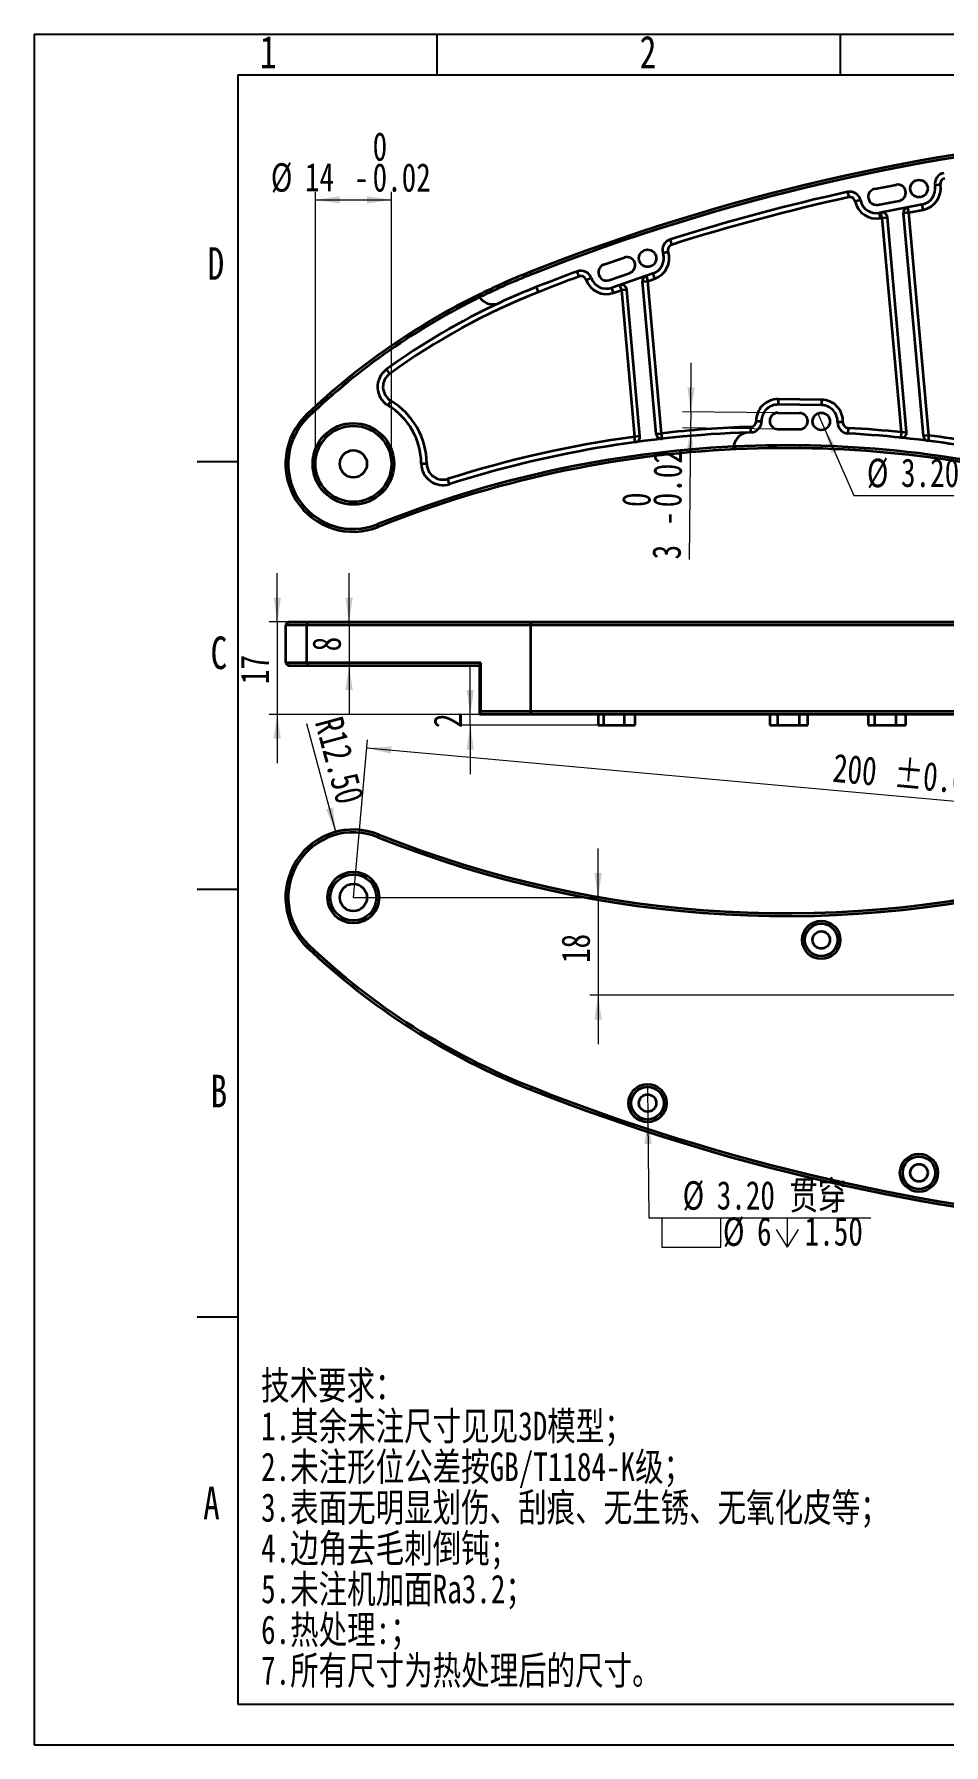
# Model space of a CAD drawing. Header units: millimetres. Extents: x 0 to 297, y 0 to 210.
# Drawn here: x 0 to 111.7, y 0 to 210 of the extents above; entities that cross this region are included whole.
import ezdxf

# ---------------------------------------------------------------- set-up
doc = ezdxf.new("R2010")
doc.units = ezdxf.units.MM
doc.linetypes.add('SLD-实线', pattern=[0])
doc.layers.add('尺寸线层', color=83, linetype='SLD-实线')
doc.layers.add('文本', color=7, linetype='SLD-实线')
doc.layers.add('粗实线层', color=7, linetype='SLD-实线', lineweight=35)
doc.styles.add('SLDTEXTSTYLE0', font='长仿宋体', dxfattribs={"bigfont": 'bigfont'})
doc.styles.add('SLDTEXTSTYLE1', font='长仿宋体')
doc.styles.add('SLDTEXTSTYLE2', font='长仿宋体')
doc.dimstyles.new('SLDDIMSTYLE0', dxfattribs={"dimtxt": 3.5, "dimasz": 3, "dimexe": 0, "dimexo": 0.0625, "dimgap": 0.875, "dimtad": 2, "dimlfac": 1.5, "dimrnd": 1e-09, "dimzin": 12, "dimdsep": 46, "dimtxsty": 'SLDTEXTSTYLE2', "dimsah": 1, "dimcen": 0.09, "dimadec": 0, "dimazin": 3, "dimtfac": 1, "dimtmove": 0, "dimatfit": 0, "dimfxl": 0, "dimfrac": 2, "dimtolj": 1, "dimtzin": 12, "dimarcsym": 0})
doc.dimstyles.new('SLDDIMSTYLE1', dxfattribs={"dimtxt": 3.5, "dimasz": 3, "dimexe": 0, "dimexo": 0.0625, "dimgap": 0.875, "dimtad": 2, "dimlfac": 1.5, "dimrnd": 1e-09, "dimzin": 12, "dimdsep": 46, "dimtxsty": 'SLDTEXTSTYLE2', "dimsah": 1, "dimcen": 0.09, "dimadec": 0, "dimazin": 3, "dimtol": 1, "dimtp": 0.02, "dimtm": 0.02, "dimtfac": 1, "dimtofl": 0, "dimtmove": 0, "dimatfit": 3, "dimfxl": 0, "dimfrac": 2, "dimtolj": 1, "dimarcsym": 0})
doc.dimstyles.new('SLDDIMSTYLE2', dxfattribs={"dimtxt": 3.5, "dimasz": 3, "dimexe": 0, "dimexo": 0.0625, "dimgap": 0.875, "dimtad": 0, "dimtih": 1, "dimtoh": 1, "dimlfac": 1.5, "dimrnd": 1e-09, "dimzin": 12, "dimdsep": 46, "dimtxsty": 'SLDTEXTSTYLE2', "dimblk1": 'NONE', "dimsah": 1, "dimcen": 0, "dimadec": 0, "dimazin": 3, "dimtfac": 1, "dimtmove": 0, "dimatfit": 3, "dimldrblk": 'NONE', "dimfxl": 0, "dimfrac": 2, "dimtolj": 1, "dimtzin": 12, "dimarcsym": 0})
doc.dimstyles.new('SLDDIMSTYLE5', dxfattribs={"dimtxt": 3.5, "dimasz": 3, "dimexe": 0, "dimexo": 0.0625, "dimgap": 0.875, "dimtad": 2, "dimlfac": 1.5, "dimrnd": 1e-09, "dimzin": 4, "dimdsep": 46, "dimtxsty": 'SLDTEXTSTYLE2', "dimsah": 1, "dimcen": 0, "dimadec": 0, "dimazin": 1, "dimtfac": 1, "dimtofl": 0, "dimtmove": 0, "dimatfit": 3, "dimfxl": 0, "dimfrac": 2, "dimtolj": 1, "dimtzin": 12, "dimarcsym": 0})
doc.dimstyles.new('SLDDIMSTYLE7', dxfattribs={"dimtxt": 3.5, "dimasz": 3, "dimexe": 0, "dimexo": 0.0625, "dimgap": 0.875, "dimtad": 2, "dimlfac": 1.5, "dimrnd": 1e-09, "dimzin": 12, "dimdsep": 46, "dimtxsty": 'SLDTEXTSTYLE2', "dimsah": 1, "dimcen": 0.09, "dimadec": 0, "dimazin": 3, "dimtol": 1, "dimtm": 0.02, "dimtfac": 1, "dimtofl": 0, "dimtmove": 0, "dimatfit": 3, "dimfxl": 0, "dimfrac": 2, "dimtolj": 1, "dimarcsym": 0})
doc.dimstyles.new('SLDDIMSTYLE8', dxfattribs={"dimtxt": 3.5, "dimasz": 3, "dimexe": 0, "dimexo": 0.0625, "dimgap": 0.875, "dimtad": 2, "dimlfac": 1.5, "dimrnd": 1e-09, "dimzin": 12, "dimdsep": 46, "dimtxsty": 'SLDTEXTSTYLE2', "dimsah": 1, "dimcen": 0.09, "dimadec": 0, "dimazin": 3, "dimtol": 1, "dimtm": 0.02, "dimtfac": 1, "dimtmove": 0, "dimatfit": 0, "dimfxl": 0, "dimfrac": 2, "dimtolj": 1, "dimarcsym": 0})
doc.dimstyles.new('SLDDIMSTYLE9', dxfattribs={"dimtxt": 3.5, "dimasz": 3, "dimexe": 0, "dimexo": 0.0625, "dimgap": 0.875, "dimtad": 0, "dimtih": 1, "dimtoh": 1, "dimlfac": 1.5, "dimrnd": 1e-09, "dimzin": 4, "dimdsep": 46, "dimtxsty": 'SLDTEXTSTYLE2', "dimblk1": 'NONE', "dimsah": 1, "dimcen": 0, "dimadec": 0, "dimazin": 1, "dimtfac": 1, "dimtmove": 0, "dimatfit": 3, "dimldrblk": 'NONE', "dimfxl": 0, "dimfrac": 2, "dimtolj": 1, "dimtzin": 12, "dimarcsym": 0})

# ---------------------------------------------------------------- blocks, each defined once
blk = doc.blocks.new('_D')
at = {"layer": '尺寸线层', "linetype": 'SLD-实线', "lineweight": 18}
for p, q in [((38.67, 137.84), (38.67, 143.84)), ((38.67, 137.84), (38.67, 132.5)), ((38.67, 132.5), (38.67, 126.5))]:
    blk.add_line(p, q, dxfattribs=at)
for points in [[(38.67, 137.84), (39.12, 140.84), (38.22, 140.84)], [(38.67, 132.5), (38.22, 129.5), (39.12, 129.5)]]:
    blk.add_solid(points, dxfattribs=at)
at = {"layer": '尺寸线层', "linetype": 'SLD-实线', "lineweight": 18, "insert": (34.16, 134.24), "char_height": 3.5, "attachment_point": 1, "rotation": 90, "style": 'SLDTEXTSTYLE2'}
blk.add_mtext('8', dxfattribs=at)
blk = doc.blocks.new('_D_1')
at = {"layer": '尺寸线层', "linetype": 'SLD-实线', "lineweight": 18}
for p, q in [((29.85, 137.84), (29.85, 143.84)), ((33.69, 137.84), (28.85, 137.84)), ((29.85, 137.84), (29.85, 126.5)), ((54.7, 126.5), (28.85, 126.5)), ((29.85, 126.5), (29.85, 120.5))]:
    blk.add_line(p, q, dxfattribs=at)
for points in [[(29.85, 137.84), (30.3, 140.84), (29.4, 140.84)], [(29.85, 126.5), (29.4, 123.5), (30.3, 123.5)]]:
    blk.add_solid(points, dxfattribs=at)
at = {"layer": '尺寸线层', "linetype": 'SLD-实线', "lineweight": 18, "insert": (25.34, 130.22), "char_height": 3.5, "attachment_point": 1, "rotation": 90, "style": 'SLDTEXTSTYLE2'}
blk.add_mtext('17', dxfattribs=at)
blk = doc.blocks.new('_D_2')
at = {"layer": '尺寸线层', "linetype": 'SLD-实线', "lineweight": 18}
for p, q in [((53.55, 126.5), (53.55, 132.5)), ((54.7, 126.5), (52.55, 126.5)), ((53.55, 125.17), (53.55, 126.5)), ((69.95, 125.17), (52.55, 125.17)), ((53.55, 125.17), (53.55, 119.17))]:
    blk.add_line(p, q, dxfattribs=at)
for points in [[(53.55, 126.5), (54, 129.5), (53.1, 129.5)], [(53.55, 125.17), (53.1, 122.17), (54, 122.17)]]:
    blk.add_solid(points, dxfattribs=at)
at = {"layer": '尺寸线层', "linetype": 'SLD-实线', "lineweight": 18, "insert": (49.04, 124.83), "char_height": 3.5, "attachment_point": 1, "rotation": 90, "style": 'SLDTEXTSTYLE2'}
blk.add_mtext('2', dxfattribs=at)
blk = doc.blocks.new('_D_3')
at = {"layer": '尺寸线层', "linetype": 'SLD-实线', "lineweight": 18}
for p, q in [((39.2, 104.02), (40.95, 123.38)), ((40.86, 122.38), (173.65, 110.38)), ((171.99, 92.02), (173.74, 111.38))]:
    blk.add_line(p, q, dxfattribs=at)
for points in [[(40.86, 122.38), (43.81, 121.66), (43.89, 122.56)], [(173.65, 110.38), (170.7, 111.1), (170.62, 110.2)]]:
    blk.add_solid(points, dxfattribs=at)
at = {"layer": '尺寸线层', "linetype": 'SLD-实线', "lineweight": 18, "char_height": 3.5, "attachment_point": 1, "rotation": 354.8364, "style": 'SLDTEXTSTYLE2'}
for s, insert in [('200', (98.28, 121.72)), (' ±0.02', (104.01, 121.2))]:
    blk.add_mtext(s, dxfattribs=dict(at, insert=insert))
blk = doc.blocks.new('SW_SYMBOL_HOLE_SPOT')
at = {"layer": '尺寸线层', "color": 0, "linetype": 'SLD-实线', "lineweight": 18}
for p, q in [((0, 875), (0, 75)), ((1600, 75), (1600, 875)), ((0, 75), (1600, 75))]:
    blk.add_line(p, q, dxfattribs=at)
blk = doc.blocks.new('SW_SYMBOL_HOLE_DEPTH')
at = {"layer": '尺寸线层', "color": 0, "linetype": 'SLD-实线', "lineweight": 18}
for p, q in [((0, 875), (800, 875)), ((100, 555), (400, 75)), ((400, 875), (400, 75)), ((700, 555), (400, 75))]:
    blk.add_line(p, q, dxfattribs=at)
blk = doc.blocks.new('_D_4')
at = {"layer": '尺寸线层', "linetype": 'SLD-实线', "lineweight": 18}
for p, q in [((75.3, 80.78), (75.35, 76.78)), ((75.35, 76.78), (75.5, 64.7)), ((75.5, 64.7), (102.74, 64.7))]:
    blk.add_line(p, q, dxfattribs=at)
blk.add_solid([(75.35, 76.78), (74.94, 73.77), (75.84, 73.78)], dxfattribs=at)
at = {"layer": '尺寸线层', "linetype": 'SLD-实线', "lineweight": 18, "xscale": 0.004511737089201878, "yscale": 0.004511737089201878, "zscale": 0.004511737089201878}
for name, p in [('SW_SYMBOL_HOLE_SPOT', (77.09, 60.75)), ('SW_SYMBOL_HOLE_DEPTH', (90.66, 60.75))]:
    blk.add_blockref(name, p, dxfattribs=at)
at = {"layer": '尺寸线层', "linetype": 'SLD-实线', "lineweight": 18, "char_height": 3.5, "attachment_point": 1}
for s, insert, style in [('%%c', (79.63, 69.19), 'SLDTEXTSTYLE2'), ('3.20 贯穿', (83.82, 69.21), 'SLDTEXTSTYLE0'), ('%%c', (84.58, 64.75), 'SLDTEXTSTYLE2'), ('6', (88.77, 64.78), 'SLDTEXTSTYLE2'), ('1.50', (94.62, 64.78), 'SLDTEXTSTYLE2')]:
    blk.add_mtext(s, dxfattribs=dict(at, insert=insert, style=style))
blk = doc.blocks.new('_None')
blk = doc.blocks.new('_D_6')
at = {"layer": '尺寸线层', "linetype": 'SLD-实线', "lineweight": 18}
for p, q in [((69.25, 104.02), (69.25, 110.02)), ((39.2, 104.02), (70.25, 104.02)), ((69.25, 104.02), (69.25, 92.02)), ((157.99, 92.02), (68.25, 92.02)), ((69.25, 92.02), (69.25, 86.02))]:
    blk.add_line(p, q, dxfattribs=at)
for points in [[(69.25, 104.02), (69.7, 107.02), (68.8, 107.02)], [(69.25, 92.02), (68.8, 89.02), (69.7, 89.02)]]:
    blk.add_solid(points, dxfattribs=at)
at = {"layer": '尺寸线层', "linetype": 'SLD-实线', "lineweight": 18, "insert": (64.74, 95.98), "char_height": 3.5, "attachment_point": 1, "rotation": 90, "style": 'SLDTEXTSTYLE2'}
blk.add_mtext('18', dxfattribs=at)
blk = doc.blocks.new('_D_8')
at = {"layer": '尺寸线层', "linetype": 'SLD-实线', "lineweight": 18}
blk.add_line((37.04, 112.07), (33.49, 125.32), dxfattribs=at)
blk.add_solid([(37.04, 112.07), (36.7, 115.08), (35.83, 114.85)], dxfattribs=at)
at = {"layer": '尺寸线层', "linetype": 'SLD-实线', "lineweight": 18, "insert": (37.83, 126.48), "char_height": 3.5, "attachment_point": 1, "rotation": 285, "style": 'SLDTEXTSTYLE2'}
blk.add_mtext('R12.50', dxfattribs=at)
blk = doc.blocks.new('_D_10')
at = {"layer": '尺寸线层', "linetype": 'SLD-实线', "lineweight": 18}
for p, q in [((34.53, 157.26), (34.53, 190.66)), ((34.53, 189.66), (43.87, 189.66)), ((43.87, 157.26), (43.87, 190.66))]:
    blk.add_line(p, q, dxfattribs=at)
for points in [[(34.53, 189.66), (37.53, 189.21), (37.53, 190.11)], [(43.87, 189.66), (40.87, 190.11), (40.87, 189.21)]]:
    blk.add_solid(points, dxfattribs=at)
at = {"layer": '尺寸线层', "linetype": 'SLD-实线', "lineweight": 18, "char_height": 3.5, "attachment_point": 1, "style": 'SLDTEXTSTYLE2'}
for s, insert in [('0', (41.56, 197.97)), ('%%c', (29.06, 194.17)), ('14', (33.25, 194.2)), ('0.02', (41.56, 194.17)), ('-', (39.29, 194.17))]:
    blk.add_mtext(s, dxfattribs=dict(at, insert=insert))
blk = doc.blocks.new('_D_11')
at = {"layer": '尺寸线层', "linetype": 'SLD-实线', "lineweight": 18}
for p, q in [((80.63, 163.65), (80.7, 169.65)), ((91.34, 163.52), (79.63, 163.66)), ((80.63, 163.65), (80.61, 161.65)), ((91.31, 161.52), (79.61, 161.66)), ((80.61, 161.65), (80.42, 145.5))]:
    blk.add_line(p, q, dxfattribs=at)
for points in [[(80.63, 163.65), (81.12, 166.64), (80.22, 166.65)], [(80.61, 161.65), (80.12, 158.65), (81.02, 158.64)]]:
    blk.add_solid(points, dxfattribs=at)
at = {"layer": '尺寸线层', "linetype": 'SLD-实线', "lineweight": 18, "char_height": 3.5, "attachment_point": 1, "rotation": 89.3344, "style": 'SLDTEXTSTYLE2'}
for s, insert in [('0.02', (75.98, 151.94)), ('0', (72.18, 151.98)), ('-', (75.96, 149.68)), ('3', (75.89, 145.55))]:
    blk.add_mtext(s, dxfattribs=dict(at, insert=insert))
blk = doc.blocks.new('_D_12')
at = {"layer": '尺寸线层', "linetype": 'SLD-实线', "lineweight": 18}
for p, q in [((96.23, 163.44), (97.09, 161.49)), ((97.09, 161.49), (100.67, 153.38)), ((100.67, 153.38), (114.35, 153.38))]:
    blk.add_line(p, q, dxfattribs=at)
blk.add_solid([(97.09, 161.49), (97.89, 158.56), (98.71, 158.93)], dxfattribs=at)
at = {"layer": '尺寸线层', "linetype": 'SLD-实线', "lineweight": 18, "char_height": 3.5, "attachment_point": 1, "style": 'SLDTEXTSTYLE2'}
for s, insert in [('%%c', (102.26, 157.89)), ('3.20', (106.45, 157.92))]:
    blk.add_mtext(s, dxfattribs=dict(at, insert=insert))

msp = doc.modelspace()

# ---------------------------------------------------------------- linework, layer by layer
for p, q in [((0, 210), (297, 210)), ((0, 210), (0, 0)), ((49.5, 205), (49.5, 210)), ((99, 205), (99, 210)), ((25, 205), (25, 5)), ((25, 205), (292, 205)), ((25, 157.5), (20, 157.5)), ((25, 105), (20, 105)), ((25, 52.5), (20, 52.5)), ((25, 5), (292, 5)), ((0, 0), (297, 0))]:
    msp.add_line(p, q)
at = {"layer": '粗实线层', "linetype": 'SLD-实线', "lineweight": 35}
for p, q in [((103.2313, 191.012), (105.8482, 191.5246)), ((111.2815, 191.5303), (110.6255, 191.4117)), ((99.8851, 190.6374), (100.0288, 189.9864)), ((101.4666, 189.6176), (100.8143, 189.4799)), ((103.6157, 189.0493), (106.2327, 189.5619)), ((109.0418, 189.0932), (103.808, 188.068)), ((109.17, 188.439), (109.0418, 189.0932)), ((103.9361, 187.4137), (103.808, 188.068)), ((103.9361, 187.4137), (104.1123, 187.4482)), ((104.1123, 187.4482), (103.9841, 188.1025)), ((104.1123, 187.4482), (104.7762, 187.508)), ((104.1123, 187.4482), (106.4795, 161.1364)), ((107.1435, 161.1961), (104.7762, 187.508)), ((107.4011, 188.0925), (106.7371, 188.0328)), ((109.1975, 160.685), (106.7371, 188.0328)), ((107.4011, 188.0925), (107.2729, 188.7467)), ((107.4011, 188.0925), (109.17, 188.439)), ((109.8615, 160.7447), (107.4011, 188.0925)), ((77.225, 183.1173), (77.8587, 183.3244)), ((78.0842, 184.7916), (78.2854, 184.156)), ((61.0681, 180.518), (60.9458, 180.8281)), ((66.9225, 180.2573), (66.6912, 180.8825)), ((69.9548, 181.7109), (72.4772, 182.5763)), ((70.6039, 179.8191), (73.1262, 180.6846)), ((75.9731, 180.6041), (70.9285, 178.8733)), ((75.9731, 180.6041), (76.1895, 179.9736)), ((61.9241, 178.3473), (61.6795, 178.9675)), ((67.77, 179.8628), (68.3973, 180.0884)), ((71.1448, 178.2427), (70.9285, 178.8733)), ((71.1448, 178.2427), (72.112, 178.5745)), ((71.8956, 179.2051), (72.112, 178.5745)), ((72.776, 178.6343), (72.112, 178.5745)), ((72.112, 178.5745), (73.7303, 160.5868)), ((74.3943, 160.6466), (72.776, 178.6343)), ((74.6946, 179.6287), (75.3586, 179.6885)), ((76.3759, 160.9406), (74.6946, 179.6287)), ((75.1422, 180.319), (75.3586, 179.6885)), ((75.3586, 179.6885), (76.1895, 179.9736)), ((77.0399, 161.0003), (75.3586, 179.6885)), ((43.6561, 168.3213), (43.2643, 168.8607)), ((43.8074, 164.9854), (43.466, 164.4127)), ((91.3554, 165.191), (91.3476, 164.5243)), ((96.6806, 164.4624), (91.3476, 164.5243)), ((96.6883, 165.129), (91.3554, 165.191)), ((96.6883, 165.129), (96.6806, 164.4624)), ((33.458, 163.2959), (33.6876, 163.0542)), ((88.0183, 161.1252), (87.9969, 161.7916)), ((88.658, 162.4845), (89.3246, 162.4945)), ((91.336, 163.5244), (94.0025, 163.4934)), ((99.3221, 162.3606), (98.6559, 162.3861)), ((74.3943, 160.6466), (73.7303, 160.5868)), ((73.821, 159.9264), (73.7303, 160.5868)), ((76.3759, 160.9406), (77.0399, 161.0003)), ((77.1145, 160.3379), (77.0399, 161.0003)), ((91.3128, 161.5245), (93.9793, 161.4936)), ((99.9669, 161.6525), (99.9301, 160.9869)), ((106.4795, 161.1364), (106.411, 160.4733)), ((106.4795, 161.1364), (107.1435, 161.1961)), ((109.8615, 160.7447), (109.1975, 160.685)), ((109.8615, 160.7447), (109.7766, 160.0835)), ((47.5317, 157.2984), (48.1983, 157.3019)), ((51.0068, 154.7711), (50.8046, 155.4064)), ((42.3017, 149.5211), (42.1776, 149.8304)), ((31.1985, 137.8383), (30.8651, 137.505)), ((30.8651, 137.505), (30.8651, 132.8383)), ((30.8651, 137.505), (33.458, 137.505)), ((33.6876, 137.8383), (31.1985, 137.8383)), ((33.458, 137.505), (33.6876, 137.8383)), ((33.458, 137.505), (60.9458, 137.505)), ((33.458, 137.505), (33.458, 132.8383)), ((61.0681, 137.8383), (33.6876, 137.8383)), ((60.9458, 137.505), (61.0681, 137.8383)), ((60.9458, 137.505), (134.8002, 137.505)), ((60.9458, 137.505), (60.9458, 126.8383)), ((134.8258, 137.8383), (61.0681, 137.8383)), ((30.8651, 132.8383), (31.1985, 132.505)), ((33.458, 132.8383), (30.8651, 132.8383)), ((31.1985, 132.505), (33.6876, 132.505)), ((54.8305, 132.8383), (33.458, 132.8383)), ((33.458, 132.8383), (33.6876, 132.505)), ((33.6876, 132.505), (54.7007, 132.505)), ((54.6886, 132.5258), (54.6886, 126.5258)), ((54.8305, 126.8383), (54.8305, 132.8383)), ((54.7007, 126.505), (61.0681, 126.505)), ((60.9458, 126.8383), (54.8305, 126.8383)), ((134.8002, 126.8383), (60.9458, 126.8383)), ((61.0681, 126.505), (60.9458, 126.8383)), ((61.0681, 126.505), (134.8258, 126.505)), ((69.2794, 126.505), (69.2794, 125.1717)), ((69.9548, 125.1717), (69.9548, 126.505)), ((72.4772, 125.1717), (72.4772, 126.505)), ((73.8017, 125.1717), (73.8017, 126.505)), ((90.3244, 126.505), (90.3244, 125.1717)), ((91.336, 125.1717), (91.336, 126.505)), ((94.0025, 125.1717), (94.0025, 126.505)), ((94.9909, 125.1717), (94.9909, 126.505)), ((102.4235, 126.505), (102.4235, 125.1717)), ((103.2313, 125.1717), (103.2313, 126.505)), ((105.8482, 125.1717), (105.8482, 126.505)), ((107.0404, 125.1717), (107.0404, 126.505)), ((69.2794, 125.1717), (69.9548, 125.1717)), ((69.9548, 125.1717), (72.4772, 125.1717)), ((72.4772, 125.1717), (73.8017, 125.1717)), ((90.3244, 125.1717), (91.336, 125.1717)), ((91.336, 125.1717), (94.0025, 125.1717)), ((94.0025, 125.1717), (94.9909, 125.1717)), ((102.4235, 125.1717), (103.2313, 125.1717)), ((103.2313, 125.1717), (105.8482, 125.1717)), ((105.8482, 125.1717), (107.0404, 125.1717)), ((42.3017, 111.7517), (42.1776, 111.4424)), ((33.458, 97.9769), (33.6876, 98.2186)), ((60.9458, 80.4447), (61.0681, 80.7548))]:
    msp.add_line(p, q, dxfattribs=at)
for centre, radius in [((108.6574, 191.0559), 1.0667), ((75.324, 182.4959), 1.0667), ((39.1985, 157.255), 5), ((39.1985, 157.255), 4.6667), ((96.6574, 162.4625), 1.0667), ((39.1985, 157.255), 1.6667), ((39.1985, 104.0178), 3.1667), ((39.1985, 104.0178), 2.8333), ((39.1985, 104.0178), 1.6667), ((96.6574, 98.8103), 2.3333), ((96.6574, 98.8103), 2), ((96.6574, 98.8103), 1.0667), ((75.324, 78.7769), 2.3333), ((75.324, 78.7769), 2), ((75.324, 78.7769), 1.0667), ((108.6574, 70.2169), 2.3333), ((108.6574, 70.2169), 2), ((108.6574, 70.2169), 1.0667)]:
    msp.add_circle(centre, radius, dxfattribs=at)
for centre, radius, start, end in [((154.3367, -56.0029), 254.5795, 94.401217, 111.521075), ((154.3367, -56.0029), 254.2462, 94.401217, 111.521075), ((106.0404, 190.5433), 1, 281.083396, 101.083396), ((108.6574, 191.0559), 2, 281.083396, 10.247214), ((108.6574, 191.0559), 2.6667, 281.083396, 10.247214), ((111.9289, 191.6474), 1.3246, 99.717115, 190.247214), ((111.9289, 191.6474), 0.6579, 99.717115, 190.247214), ((154.3367, -56.0029), 252.5795, 102.449677, 107.571458), ((154.3367, -56.0029), 251.9128, 102.449677, 107.571458), ((100.1706, 189.344), 1.3246, 11.919578, 102.449677), ((100.1706, 189.344), 0.6579, 11.919578, 102.449677), ((103.4235, 190.0307), 2.6667, 191.919578, 281.083396), ((103.4235, 190.0307), 2, 191.919578, 281.083396), ((103.4235, 190.0307), 1, 101.083396, 281.083396), ((104.1123, 187.4482), 0.6667, 5.140966, 101.083396), ((107.4011, 188.0925), 0.6667, 101.083396, 185.140966), ((75.324, 182.4959), 2, 288.937739, 18.101557), ((75.324, 182.4959), 2.6667, 288.937739, 18.101557), ((78.4841, 183.5288), 1.3246, 107.571458, 198.101557), ((78.4841, 183.5288), 0.6579, 107.571458, 198.101557), ((92.2605, 101.4169), 85.3624, 111.521075, 116.007144), ((154.3367, -56.0029), 252.5795, 110.30402, 111.521075), ((67.1508, 179.6403), 1.3246, 19.773921, 110.30402), ((70.2794, 180.765), 1, 108.937739, 288.937739), ((72.8017, 181.6304), 1, 288.937739, 108.937739), ((92.2605, 101.4169), 85.0291, 111.521075, 116.214259), ((92.2605, 101.4169), 83.3624, 111.521075, 114.888002), ((154.3367, -56.0029), 251.9128, 110.30402, 111.521075), ((67.1508, 179.6403), 0.6579, 19.773921, 110.30402), ((70.2794, 180.765), 2.6667, 199.773921, 288.937739), ((70.2794, 180.765), 2, 199.773921, 288.937739), ((72.112, 178.5745), 0.6667, 5.140966, 108.937739), ((75.3586, 179.6885), 0.6667, 108.937739, 185.140966), ((92.2605, 101.4169), 85.3624, 116.007144, 133.539705), ((92.2605, 101.4169), 85.0291, 116.214259, 133.539705), ((92.2605, 101.4169), 83.3624, 114.888002, 125.997473), ((92.2605, 101.4169), 82.6958, 111.521075, 125.997473), ((56.3361, 178.8519), 2, 215.14455, 294.888002), ((44.8316, 166.7032), 2.6667, 125.997473, 239.195954), ((44.8316, 166.7032), 2, 125.997473, 239.195954), ((39.1985, 157.255), 8.3333, 0.298034, 59.195954), ((39.1985, 157.255), 9, 0.298034, 59.195954), ((91.3244, 162.5245), 2.6667, 89.334438, 180.858659), ((91.3244, 162.5245), 2, 89.334438, 180.858659), ((96.6574, 162.4625), 2, 357.810217, 89.334438), ((96.6574, 162.4625), 2.6667, 357.810217, 89.334438), ((39.1985, 157.255), 8.3333, 133.539705, 291.863267), ((39.1985, 157.255), 8, 133.539705, 291.863267), ((92.3901, 24.6913), 137.1707, 91.83532, 96.425167), ((87.975, 162.4743), 0.6831, 271.83532, 0.858659), ((87.975, 162.4743), 1.3497, 271.83532, 0.858659), ((91.3244, 162.5245), 1, 89.334438, 269.334438), ((93.9909, 162.4935), 1, 269.334438, 89.334438), ((100.0046, 162.3345), 1.3497, 177.810217, 266.833556), ((100.0046, 162.3345), 0.6831, 177.810217, 266.833556), ((92.3901, 24.6913), 137.1707, 97.818358, 107.647833), ((92.3901, 24.6913), 136.504, 91.928606, 107.647833), ((73.7303, 160.5868), 0.6667, 277.818358, 5.140966), ((77.0399, 161.0003), 0.6667, 185.140966, 276.425167), ((87.8634, 159.1191), 2, 91.928606, 172.754302), ((92.3901, 24.6913), 136.504, 91.83532, 91.928606), ((92.3901, 24.6913), 136.504, 80.355891, 86.833556), ((92.3901, 24.6913), 137.1707, 84.10449, 86.833556), ((106.4795, 161.1364), 0.6667, 264.10449, 5.140966), ((109.8615, 160.7447), 0.6667, 185.140966, 262.682343), ((92.3901, 24.6913), 137.1707, 80.355891, 82.682343), ((92.3901, 24.6913), 134.8373, 92.767615, 111.863267), ((92.3901, 24.6913), 134.504, 92.63945, 111.863267), ((92.3901, 24.6913), 134.8373, 74.541792, 92.767615), ((92.3901, 24.6913), 134.504, 74.541792, 92.63945), ((50.1983, 157.3123), 2.6667, 180.298034, 287.647833), ((50.1983, 157.3123), 2, 180.298034, 287.647833), ((39.1985, 104.0178), 8.3333, 68.136733, 226.460295), ((39.1985, 104.0178), 8, 68.136733, 226.460295), ((92.3901, 236.5815), 134.8373, 248.136733, 285.458208), ((92.3901, 236.5815), 134.504, 248.136733, 285.458208), ((92.2605, 159.8559), 85.3624, 226.460295, 248.478925), ((92.2605, 159.8559), 85.0291, 226.460295, 248.478925), ((154.3367, 317.2757), 254.5795, 248.478925, 265.598783), ((154.3367, 317.2757), 254.2462, 248.478925, 265.598783)]:
    msp.add_arc(centre, radius, start, end, dxfattribs=at)
for points in [[(54.8305, 178.1354), (54.7832, 177.9964), (54.7359, 177.8572), (54.6886, 177.7179)], [(54.6886, 177.7179), (54.6926, 177.7121), (54.6966, 177.7063), (54.7007, 177.7006)], [(85.8794, 159.3713), (85.8784, 159.3632), (85.8774, 159.355), (85.8765, 159.3469)], [(85.8765, 159.3469), (85.9829, 159.2488), (86.0895, 159.1507), (86.196, 159.0526)], [(54.8305, 132.8383), (54.7832, 132.734), (54.7359, 132.6299), (54.6886, 132.5258)], [(54.8305, 126.8383), (54.7832, 126.734), (54.7359, 126.6299), (54.6886, 126.5258)], [(54.6886, 126.5258), (54.6926, 126.5189), (54.6966, 126.5119), (54.7007, 126.505)]]:
    msp.add_open_spline(points, degree=3, dxfattribs=at)

# ---------------------------------------------------------------- texts
at = {"layer": '文本', "linetype": 'SLD-实线', "lineweight": 18, "attachment_point": 1}
for s, insert, char_height, style in [('1', (27.7205, 209.8118), 4, 'SLDTEXTSTYLE1'), ('2', (74.3597, 209.8118), 4, 'SLDTEXTSTYLE1'), ('D', (21.2937, 183.851), 4, 'SLDTEXTSTYLE1'), ('C', (21.6612, 136.0618), 4, 'SLDTEXTSTYLE1'), ('B', (21.6612, 82.2545), 4, 'SLDTEXTSTYLE1'), ('技术要求：', (27.8644, 45.8841), 3.5, 'SLDTEXTSTYLE0'), ('1.其余未注尺寸见见3D模型；', (27.8644, 40.8841), 3.5, 'SLDTEXTSTYLE0'), ('2.未注形位公差按GB/T1184-K级；', (27.8644, 35.8841), 3.5, 'SLDTEXTSTYLE0'), ('A', (20.7491, 31.6776), 4, 'SLDTEXTSTYLE1'), ('3.表面无明显划伤、刮痕、无生锈、无氧化皮等；', (27.8644, 30.8841), 3.5, 'SLDTEXTSTYLE0'), ('4.边角去毛刺倒钝;', (27.8644, 25.8841), 3.5, 'SLDTEXTSTYLE0'), ('5.未注机加面Ra3.2；', (27.8644, 20.8841), 3.5, 'SLDTEXTSTYLE0'), ('6.热处理:；', (27.8644, 15.8841), 3.5, 'SLDTEXTSTYLE0'), ('7.所有尺寸为热处理后的尺寸。', (27.8644, 10.8841), 3.5, 'SLDTEXTSTYLE0')]:
    msp.add_mtext(s, dxfattribs=dict(at, insert=insert, char_height=char_height, style=style))

# ---------------------------------------------------------------- dimensions: what is measured, and where the dimension line sits
at = {"layer": '尺寸线层', "linetype": 'SLD-实线', "lineweight": 18}
dim = msp.add_linear_dim(base=(43.8651, 189.6616), p1=(34.5318, 157.255), p2=(43.8651, 157.255), text='%%c<>', dimstyle='SLDDIMSTYLE7', dxfattribs=at)
dim.commit()
dim.dimension.update_dxf_attribs({"geometry": '_D_10', "text_midpoint": (39.1985, 189.6616), "dimtype": 160})
for base, p1, p2, angle, dimstyle, picture, middle in [((80.6095, 161.6489), (91.336, 163.5244), (91.3128, 161.5245), 89.334438, 'SLDDIMSTYLE8', '_D_11', (80.5042, 152.5812)), ((29.8549, 126.505), (33.6876, 137.8383), (54.7007, 126.505), 90, 'SLDDIMSTYLE0', '_D_1', (29.8549, 132.1717)), ((38.6721, 132.505), (33.6876, 137.8383), (33.6876, 132.505), 90, 'SLDDIMSTYLE0', '_D', (38.6721, 135.1717)), ((53.5527, 126.505), (69.9548, 125.1717), (54.7007, 126.505), 90, 'SLDDIMSTYLE0', '_D_2', (53.5527, 125.8383)), ((173.6502, 110.3814), (39.1985, 104.0178), (171.9907, 92.0178), 354.836393, 'SLDDIMSTYLE1', '_D_3', (107.254, 116.3814)), ((69.2517, 92.0178), (39.1985, 104.0178), (157.9907, 92.0178), 90, 'SLDDIMSTYLE0', '_D_6', (69.2517, 98.0178))]:
    dim = msp.add_linear_dim(base=base, p1=p1, p2=p2, angle=angle, dimstyle=dimstyle, dxfattribs=at)
    dim.commit()
    dim.dimension.update_dxf_attribs({"geometry": picture, "text_midpoint": middle, "dimtype": 160})
dim = msp.add_diameter_dim_2p(p1=(96.226, 163.4381), p2=(97.0887, 161.487), dimstyle='SLDDIMSTYLE9', dxfattribs=at)
dim.commit()
dim.dimension.update_dxf_attribs({"geometry": '_D_12', "text_midpoint": (108.3072, 155.5967), "dimtype": 163})
dim = msp.add_radius_dim(center=(39.1985, 104.0178), mpoint=(37.0416, 112.0671), dimstyle='SLDDIMSTYLE5', dxfattribs=at)
dim.commit()
dim.dimension.update_dxf_attribs({"geometry": '_D_8', "text_midpoint": (34.985, 119.7426), "dimtype": 164})
dim = msp.add_diameter_dim_2p(p1=(75.2991, 80.7768), p2=(75.3489, 76.7771), text='%%c3.20 贯穿\\P{\\fGDT;v}<>{\\fGDT;x}1.50', dimstyle='SLDDIMSTYLE2', dxfattribs=at)
dim.commit()
dim.dimension.update_dxf_attribs({"geometry": '_D_4', "text_midpoint": (89.9125, 64.6743), "dimtype": 163})

doc.saveas('drawing.dxf')
